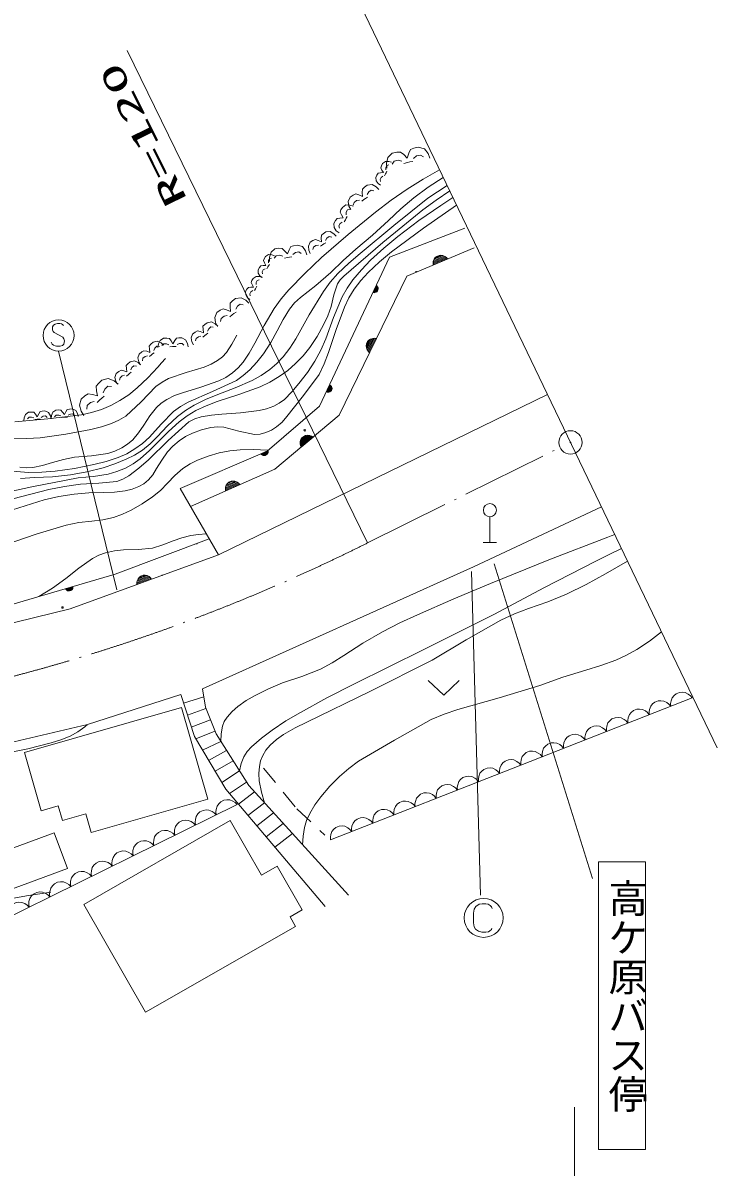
# Model space of a CAD drawing. Units: millimetres, scale not verified. Extents: x 66423 to 706423, y -2990 to 357010.
# Drawn here: x 255128 to 299482, y 221220 to 294304 of the extents above; entities that cross this region are included whole.
import ezdxf
from ezdxf.enums import TextEntityAlignment as Align

# ---------------------------------------------------------------- set-up
doc = ezdxf.new("R2010")
doc.units = ezdxf.units.MM
doc.header["$LTSCALE"] = 1000
doc.linetypes.add('USER1', pattern=[7.000001, 5.508197, -0.688525, 0.114754, -0.688525])
doc.linetypes.add('USER3', pattern=[2, 1.2, -0.8])
for name, color, linetype, lineweight in [('S-BGD', 1, 'Continuous', 13), ('S-BGD-HTXT', 6, 'Continuous', 13), ('S-BMK', 5, 'USER1', 13)]:
    doc.layers.add(name, color=color, linetype=linetype, lineweight=lineweight)
doc.styles.add('@ＭＳ ゴシック', font='')
doc.styles.add('ＭＳ ゴシック', font='')
doc.styles.get('@ＭＳ ゴシック').set_extended_font_data('@MS Gothic')
doc.styles.get('ＭＳ ゴシック').set_extended_font_data('MS Gothic')

# ---------------------------------------------------------------- blocks, each defined once
blk = doc.blocks.new('BUHIN83')
at = {"color": 1, "linetype": 'Continuous', "lineweight": 13}
for points in [[(-866, -66), (-851, 131), (-762, 343), (-572, 479), (-386, 493), (-237, 474), (-132, 356), (-15, 195), (76, 376), (165, 518), (303, 546), (476, 559), (705, 463), (821, 259), (866, 66)], [(-244, 112), (-379, 167), (-539, 155), (-640, 56)], [(176, 35), (58, 35), (-33, 28), (-175, 13)], [(621, 147), (518, 240), (362, 228), (228, 152)]]:
    blk.add_lwpolyline(points, dxfattribs=at)
blk = doc.blocks.new('BUHIN85')
at = {"color": 1, "linetype": 'Continuous', "lineweight": 13}
for points in [[(-735, -622), (-849, -435), (-907, -187), (-825, 58), (-667, 192), (-520, 272), (-349, 234), (-140, 165), (-176, 387), (-188, 572), (-83, 686), (64, 811), (332, 874), (569, 765), (735, 622)], [(135, 146), (30, 69), (-47, 4), (-166, -102)], [(461, 535), (309, 551), (177, 439), (106, 285)], [(-292, -58), (-448, -96), (-584, -211), (-611, -366)]]:
    blk.add_lwpolyline(points, dxfattribs=at)
blk = doc.blocks.new('BUHIN89')
at = {"color": 1, "linetype": 'Continuous', "lineweight": 13}
for points in [[(-396, -697), (-538, -583), (-655, -407), (-661, -191), (-576, -41), (-485, 63), (-340, 82), (-157, 89), (-249, 252), (-311, 393), (-262, 513), (-183, 652), (9, 778), (225, 761), (396, 697)], [(64, 153), (3, 63), (-38, -11), (-100, -128)], [(207, 551), (83, 520), (12, 394), (1, 253)], [(-211, -129), (-323, -204), (-396, -333), (-372, -461)]]:
    blk.add_lwpolyline(points, dxfattribs=at)
blk = doc.blocks.new('BUHIN97')
at = {"color": 1, "linetype": 'Continuous', "lineweight": 13}
blk.add_lwpolyline([(310, 645), (255, 705), (180, 740), (75, 760), (-80, 760), (-210, 725), (-320, 650), (-385, 540), (-390, 425), (-385, 350), (-345, 250), (-275, 195), (270, -120), (330, -210), (370, -335), (360, -455), (325, -550), (255, -640), (100, -685), (-130, -685), (-230, -670), (-325, -625), (-405, -550), (-475, -435)], dxfattribs=at)
blk.add_circle((0, 0), 995, dxfattribs=at)
blk = doc.blocks.new('BUHIN98')
at = {"color": 5, "linetype": 'Continuous', "lineweight": 13}
for radius in [746, 22.5]:
    blk.add_circle((0, 0), radius, dxfattribs=at)
blk = doc.blocks.new('BUHIN100')
at = {"color": 1, "linetype": 'Continuous', "lineweight": 13}
blk.add_lwpolyline([(-1000, 475), (0, -470), (1000, 475)], dxfattribs=at)
blk = doc.blocks.new('BUHIN105')
at = {"color": 1, "linetype": 'Continuous', "lineweight": 13}
blk.add_lwpolyline([(664, 327), (539, 456), (396, 546), (194, 628), (9, 636), (-172, 609), (-378, 507), (-510, 380), (-616, 229), (-674, 19), (-686, -148), (-664, -327)], dxfattribs=at)
blk = doc.blocks.new('BUHIN106')
at = {"color": 1, "linetype": 'Continuous', "lineweight": 13}
blk.add_lwpolyline([(675, 265), (564, 400), (431, 500), (241, 597), (61, 620), (-118, 608), (-327, 526), (-466, 413), (-583, 274), (-656, 74), (-682, -88), (-675, -265)], dxfattribs=at)
blk = doc.blocks.new('BUHIN107')
at = {"color": 1, "linetype": 'Continuous', "lineweight": 13}
blk.add_lwpolyline([(684, 268), (571, 406), (437, 507), (244, 605), (61, 628), (-119, 616), (-332, 533), (-472, 419), (-591, 278), (-665, 75), (-691, -90), (-684, -268)], dxfattribs=at)
blk = doc.blocks.new('BUHIN139')
at = {"color": 1, "linetype": 'Continuous', "lineweight": 13}
for p, q in [((128, 202), (-71, -229)), ((-38, -230), (151, 178)), ((172, 148), (-1, -225)), ((37, -218), (190, 112)), ((205, 72), (78, -203)), ((131, -163), (210, 6))]:
    blk.add_line(p, q, dxfattribs=at)
blk.add_lwpolyline([(105, 227), (149, 185), (181, 138), (210, 71), (215, 8), (207, -53), (174, -123), (133, -169), (82, -206), (12, -227), (-45, -234), (-105, -227)], close=True, dxfattribs=at)
blk = doc.blocks.new('BUHIN170')
at = {"color": 1, "linetype": 'Continuous', "lineweight": 13}
for p, q in [((0, 1644), (0, 0)), ((-425, 0), (419, 0))]:
    blk.add_line(p, q, dxfattribs=at)
blk.add_circle((0, 2062), 419, dxfattribs=at)

msp = doc.modelspace()

# ---------------------------------------------------------------- linework, layer by layer
at = {"layer": 'S-BGD'}
for p, q in [((278555, 279349), (283374, 281194)), ((283952, 279927), (279656, 278137)), ((274089, 269813), (278555, 279349)), ((282171, 279321), (281340, 278974)), ((281341, 278907), (282218, 279273)), ((281351, 279047), (282110, 279363)), ((282045, 279403), (281373, 279124)), ((281405, 279204), (281963, 279437)), ((281830, 279449), (281487, 279306)), ((279656, 278137), (275333, 269243)), ((277081, 273554), (277345, 274099)), ((277429, 274127), (277111, 273473)), ((277145, 273401), (277505, 274141)), ((277579, 274149), (277185, 273340)), ((277230, 273290), (277646, 274144)), ((257410, 273342), (261121, 258086)), ((277238, 274020), (277075, 273685)), ((267622, 260332), (288648, 270559)), ((270734, 266957), (274089, 269813)), ((275333, 269243), (271230, 265800)), ((273400, 267948), (272843, 267480)), ((272845, 267400), (273475, 267929)), ((272848, 267566), (273312, 267955)), ((273545, 267906), (272856, 267328)), ((272877, 267264), (273605, 267875)), ((273182, 267928), (272896, 267688)), ((270734, 266957), (265171, 264561)), ((270793, 266948), (270356, 266760)), ((270380, 266737), (270794, 266915)), ((270789, 266879), (270411, 266716)), ((270444, 266696), (270778, 266840)), ((270763, 266799), (270485, 266680)), ((270551, 266674), (270722, 266748)), ((271230, 265800), (265832, 263420)), ((268892, 264906), (268069, 264543)), ((268071, 264476), (268940, 264859)), ((268078, 264615), (268830, 264947)), ((268764, 264986), (268098, 264693)), ((268128, 264774), (268682, 265018)), ((268549, 265028), (268208, 264878)), ((265171, 264561), (267622, 260332)), ((283909, 259571), (292094, 263387)), ((261023, 259085), (267031, 261352)), ((267622, 260332), (258151, 256873)), ((266600, 251774), (283909, 259571)), ((285241, 259750), (291522, 239651)), ((251827, 256407), (261023, 259085)), ((262419, 258498), (263311, 258824)), ((263266, 258874), (262421, 258565)), ((262435, 258637), (263207, 258919)), ((263144, 258963), (262460, 258713)), ((262495, 258792), (263063, 259000)), ((262932, 259018), (262582, 258890)), ((283792, 259267), (284372, 238588)), ((258327, 258267), (257871, 258134)), ((257892, 258108), (258324, 258234)), ((258315, 258198), (257920, 258083)), ((257950, 258060), (258299, 258161)), ((258279, 258123), (257989, 258038)), ((258054, 258025), (258233, 258077)), ((258151, 256873), (249362, 254719)), ((259262, 249482), (265213, 251415)), ((265213, 251415), (266085, 248724)), ((266789, 250599), (266600, 251774)), ((265396, 250852), (266684, 251251)), ((286938, 246893), (297887, 251189)), ((255227, 247692), (265266, 250570)), ((265266, 250570), (266941, 244726)), ((265642, 250090), (266823, 250514)), ((267472, 248893), (266789, 250599)), ((254181, 248301), (259262, 249482)), ((265889, 249330), (267111, 249796)), ((266085, 248724), (268094, 245350)), ((266176, 248571), (267401, 249069)), ((269556, 245595), (267472, 248893)), ((266606, 247848), (267779, 248408)), ((266997, 247192), (268144, 247830)), ((255227, 247692), (256292, 243979)), ((267406, 246505), (268562, 247168)), ((267840, 245777), (268967, 246527)), ((274784, 242126), (286938, 246893)), ((268325, 245078), (269422, 245808)), ((275924, 238583), (269556, 245595)), ((268094, 245350), (274446, 237863)), ((268902, 244398), (269929, 245185)), ((250215, 235211), (268812, 244378)), ((257391, 244294), (256292, 243979)), ((257660, 243358), (257391, 244294)), ((266941, 244726), (259495, 242591)), ((269507, 243685), (270559, 244491)), ((259152, 243786), (257660, 243358)), ((259495, 242591), (259152, 243786)), ((270072, 243018), (271148, 243843)), ((268381, 243349), (259024, 238002)), ((270376, 239858), (268381, 243349)), ((270664, 242321), (271765, 243164)), ((253205, 241119), (257125, 242573)), ((257972, 240290), (257125, 242573)), ((271220, 241665), (272344, 242526)), ((294904, 240713), (291909, 240713)), ((291909, 240713), (291909, 222353)), ((294904, 222353), (294904, 240713)), ((254052, 238836), (257972, 240290)), ((271379, 240432), (270376, 239858)), ((272967, 237652), (271379, 240432)), ((259024, 238002), (262958, 231117)), ((272201, 237214), (272967, 237652)), ((272552, 236599), (272201, 237214)), ((262958, 231117), (272552, 236599)), ((291909, 222353), (294904, 222353))]:
    msp.add_line(p, q, dxfattribs=at)
at = {"layer": 'S-BGD', "linetype": 'USER3'}
for p, q in [((270499, 246710), (272639, 244094)), ((272639, 244094), (274422, 242430))]:
    msp.add_line(p, q, dxfattribs=at)
at = {"layer": 'S-BGD'}
for points in [[(278384, 285031), (278360, 285351), (278450, 285713), (278721, 285979), (279017, 286048), (279262, 286054), (279459, 285890), (279687, 285660), (279788, 285974), (279896, 286224), (280110, 286302), (280385, 286366), (280777, 286269), (281014, 285969), (281134, 285671)], [(280719, 285741), (280531, 285864), (280283, 285806), (280087, 285652)], [(277973, 283931), (277820, 284038), (277691, 284210), (277670, 284429), (277747, 284587), (277834, 284699), (277979, 284728), (278166, 284746), (278062, 284906), (277989, 285046), (278031, 285171), (278103, 285318), (278290, 285458), (278511, 285455), (278689, 285400)], [(278506, 285240), (278382, 285200), (278318, 285068), (278315, 284923)], [(279340, 285471), (279109, 285526), (278855, 285467), (278717, 285282)], [(280033, 285451), (279844, 285421), (279700, 285388), (279474, 285328)], [(254233, 265699), (255492, 265594), (256340, 265600), (257183, 265667), (258426, 265850), (259659, 266092), (260447, 266287), (261226, 266542), (261763, 266785), (262282, 267088), (262761, 267437), (263211, 267840), (263959, 268680), (264745, 269473), (265202, 269802), (265697, 270084), (267253, 270753), (268770, 271471), (269211, 271776), (269626, 272138), (270083, 272633), (270499, 273172), (270962, 273879), (271381, 274631), (271751, 275350), (272167, 276027), (272486, 276414), (272857, 276768), (273851, 277538), (274812, 278360), (275587, 279124), (276402, 279842), (277464, 280736), (278486, 281675), (279276, 282424), (280111, 283134), (281029, 283806), (281980, 284437)], [(254926, 265936), (255343, 265893), (255766, 265912), (256391, 266032), (257029, 266218), (257724, 266425), (258430, 266573), (259503, 266658), (260564, 266803), (261013, 266949), (261451, 267157), (261814, 267393), (262146, 267681), (262516, 268116), (262849, 268602), (263238, 269197), (263668, 269741), (263968, 270019), (264318, 270259), (264805, 270497), (265324, 270682), (266495, 271029), (267650, 271434), (268099, 271663), (268522, 271948), (268878, 272264), (269192, 272623), (269595, 273212), (269954, 273844), (270539, 274972), (271177, 276068), (271619, 276681), (272111, 277260), (273138, 278306), (274211, 279313), (275911, 280785), (277657, 282218), (278648, 282976), (279673, 283684), (280700, 284318), (281748, 284920)], [(278124, 284521), (278015, 284438), (277949, 284302), (277981, 284173)], [(278386, 284825), (278330, 284730), (278293, 284653), (278237, 284530)], [(252730, 264035), (255699, 264666), (258670, 265237), (259631, 265330), (260585, 265485), (261137, 265648), (261678, 265873), (262172, 266143), (262630, 266463), (263227, 266986), (263795, 267563), (264428, 268211), (265104, 268814), (265626, 269199), (266187, 269536), (266840, 269849), (267532, 270112), (268924, 270562), (270281, 271063), (270910, 271361), (271512, 271714), (272047, 272101), (272554, 272542), (273026, 273032), (273457, 273569), (273924, 274276), (274340, 275015), (274610, 275591), (274825, 276195), (275000, 276931), (275228, 277629), (275401, 277899), (275626, 278137), (278129, 280275), (280674, 282371), (281522, 282990), (282396, 283573)], [(254973, 265205), (255879, 265266), (257026, 265320), (258165, 265434), (259212, 265634), (260248, 265894), (260998, 266133), (261728, 266429), (262265, 266696), (262778, 267019), (263265, 267425), (263722, 267884), (264338, 268542), (265002, 269162), (265516, 269545), (266063, 269878), (266801, 270248), (267573, 270568), (268685, 270991), (269779, 271471), (270351, 271789), (270897, 272162), (271351, 272548), (271761, 272976), (272186, 273526), (272573, 274126), (273426, 275661), (274324, 277156), (274761, 277743), (275251, 278298), (275946, 278951), (276687, 279566), (278835, 281364), (281008, 283105), (281611, 283512), (282232, 283912)], [(276071, 282376), (275959, 282601), (275917, 282891), (276035, 283165), (276229, 283302), (276405, 283380), (276598, 283319), (276831, 283219), (276811, 283477), (276816, 283691), (276948, 283811), (277129, 283939), (277442, 283985), (277703, 283837), (277879, 283656)], [(277557, 283584), (277384, 283618), (277221, 283503), (277124, 283332)], [(254492, 263910), (256782, 264498), (257788, 264701), (258816, 264847), (259987, 264905), (261131, 265022), (261516, 265168), (261892, 265375), (262536, 265858), (263145, 266390), (264411, 267624), (265732, 268828), (266111, 269009), (266527, 269141), (267176, 269258), (267840, 269317), (269035, 269398), (270225, 269539), (270698, 269646), (271158, 269813), (271511, 270008), (271841, 270259), (272316, 270737), (272761, 271270), (273304, 271968), (273790, 272689), (274161, 273392), (274479, 274125), (274978, 275480), (275533, 276814), (275846, 277367), (276218, 277899), (276755, 278537), (277345, 279145), (278193, 279925), (279085, 280664), (280433, 281675), (281823, 282644), (282204, 282900), (282593, 283161)], [(276635, 282979), (276451, 282950), (276284, 282832), (276238, 282657)], [(277144, 283170), (277016, 283092), (276921, 283025), (276775, 282915)], [(254458, 263205), (256491, 263838), (257434, 264047), (258401, 264199), (259351, 264285), (260309, 264311), (260987, 264327), (261670, 264405), (262105, 264513), (262533, 264684), (262855, 264871), (263146, 265112), (263429, 265447), (263674, 265833), (263995, 266383), (264365, 266899), (264715, 267269), (265112, 267602), (265527, 267876), (265973, 268099), (266541, 268301), (267143, 268450), (267553, 268500), (267960, 268489), (268935, 268221), (269919, 268014), (270280, 268044), (270645, 268136), (271009, 268292), (271337, 268497), (271684, 268804), (272002, 269166), (273067, 270508), (274049, 271843), (274376, 272523), (274654, 273243), (275135, 274712), (275672, 276157), (275962, 276743), (276304, 277299), (276721, 277846), (277196, 278367), (277917, 279044), (278675, 279672), (280733, 281184), (282836, 282655)], [(275329, 280899), (275154, 281030), (275009, 281238), (274994, 281496), (275091, 281679), (275198, 281807), (275370, 281835), (275590, 281848), (275475, 282040), (275395, 282208), (275451, 282353), (275541, 282522), (275767, 282679), (276026, 282666), (276233, 282594)], [(276011, 282413), (275864, 282372), (275782, 282219), (275774, 282050)], [(275531, 281585), (275400, 281492), (275316, 281335), (275349, 281182)], [(275852, 281932), (275783, 281822), (275735, 281733), (275665, 281591)], [(273490, 279581), (273397, 279786), (273368, 280046), (273482, 280288), (273660, 280406), (273820, 280469), (273990, 280409), (274196, 280313), (274186, 280545), (274197, 280736), (274319, 280840), (274484, 280949), (274767, 280981), (274996, 280840), (275148, 280673)], [(274857, 280618), (274703, 280653), (274554, 280555), (274462, 280405)], [(270893, 279072), (270888, 279347), (270981, 279650), (271225, 279864), (271480, 279909), (271689, 279902), (271850, 279753), (272033, 279547), (272134, 279809), (272238, 280016), (272424, 280073), (272661, 280115), (272991, 280013), (273178, 279746), (273266, 279487)], [(274013, 280104), (273848, 280084), (273695, 279983), (273649, 279827)], [(274475, 280259), (274358, 280194), (274271, 280137), (274137, 280042)], [(271728, 279402), (271534, 279460), (271315, 279421), (271188, 279271)], [(272317, 279352), (272155, 279336), (272031, 279314), (271836, 279274)], [(272916, 279566), (272761, 279680), (272548, 279643), (272374, 279520)], [(267570, 274917), (267439, 275167), (267385, 275490), (267511, 275799), (267725, 275958), (267921, 276049), (268138, 275986), (268401, 275880), (268373, 276168), (268373, 276407), (268518, 276545), (268718, 276693), (269068, 276752), (269364, 276592), (269565, 276394)], [(269205, 276305), (269011, 276339), (268831, 276206), (268727, 276013)], [(268187, 275605), (267982, 275570), (267798, 275433), (267751, 275236)], [(268753, 275832), (268611, 275742), (268507, 275664), (268346, 275538)], [(266030, 273730), (265922, 273925), (265873, 274179), (265966, 274426), (266132, 274555), (266284, 274631), (266457, 274585), (266667, 274507), (266639, 274733), (266634, 274923), (266746, 275034), (266900, 275155), (267176, 275208), (267412, 275088), (267575, 274936)], [(267293, 274859), (267139, 274881), (267000, 274773), (266921, 274618)], [(268798, 274365), (268483, 273784), (268127, 273252), (267872, 272972), (267571, 272732), (267162, 272503), (266714, 272322), (265556, 271984), (264442, 271594), (264024, 271362), (263626, 271071), (262684, 270105), (261710, 269194), (261268, 268927), (260794, 268712), (260150, 268497), (259480, 268338), (257864, 268036), (256238, 267793), (255382, 267759), (254513, 267784)], [(263759, 273580), (263788, 273796), (263899, 274024), (264117, 274163), (264324, 274167), (264488, 274137), (264596, 274000), (264715, 273815), (264827, 274009), (264934, 274160), (265088, 274182), (265280, 274186), (265527, 274066), (265642, 273833), (265680, 273617)], [(266504, 274286), (266343, 274254), (266200, 274142), (266166, 273986)], [(266946, 274476), (266835, 274402), (266754, 274339), (266630, 274236)], [(264457, 273737), (264312, 273807), (264134, 273803), (264016, 273700)], [(264916, 273626), (264786, 273633), (264685, 273631), (264527, 273623)], [(265414, 273723), (265306, 273831), (265133, 273828), (264981, 273753)], [(254614, 268812), (256732, 269009), (258863, 269268), (259515, 269409), (260153, 269610), (260753, 269866), (261329, 270177), (261898, 270556), (262435, 270986), (263107, 271624), (263745, 272314), (263991, 272593), (264234, 272873)], [(259029, 269230), (258843, 269511), (258740, 269888), (258851, 270270), (259086, 270485), (259307, 270616), (259571, 270568), (259897, 270474), (259829, 270813), (259800, 271097), (259954, 271278), (260173, 271478), (260581, 271591), (260951, 271438), (261214, 271227)], [(260321, 270461), (260163, 270337), (260049, 270232), (259873, 270062)], [(260799, 271078), (260564, 271094), (260367, 270914), (260267, 270672)], [(259677, 270123), (259438, 270055), (259236, 269871), (259205, 269631)], [(254065, 260997), (255971, 261643), (257889, 262230), (258702, 262383), (259538, 262479), (260232, 262568), (260913, 262716), (261485, 262916), (262048, 263177), (262745, 263576), (263416, 264031), (263910, 264438), (264372, 264896), (264839, 265388), (265353, 265840), (265806, 266132), (266294, 266373), (266973, 266633), (267666, 266833), (268340, 266967), (269020, 267042), (269873, 267060), (270730, 267018), (270760, 267016), (270800, 267013)], [(256138, 257662), (257020, 258209), (257874, 258809), (258710, 259482), (259571, 260097), (259974, 260304), (260410, 260459), (260977, 260582), (261560, 260646), (262489, 260674), (263407, 260762), (264069, 260962), (264730, 261225), (265277, 261417), (265849, 261553), (266342, 261628), (266842, 261678)], [(267779, 248408), (267798, 248897), (267878, 249375), (267995, 249674), (268169, 249951), (268489, 250314), (268859, 250642), (269390, 251017), (269963, 251347), (270827, 251772), (271720, 252144), (272946, 252559), (274152, 253031), (274897, 253433), (275625, 253894), (276847, 254680), (278104, 255417), (279207, 255977), (280348, 256487), (282665, 257525), (285000, 258506), (288737, 260013), (292499, 261465), (292716, 261542), (292942, 261621)], [(268967, 246527), (269082, 246995), (269252, 247435), (269461, 247757), (269729, 248056), (270382, 248623), (271062, 249135), (271938, 249718), (272862, 250262), (274547, 251191), (276273, 252073), (280745, 254276), (285213, 256510), (288454, 258242), (291731, 259925), (292545, 260327), (293370, 260730)], [(270559, 244491), (270368, 245179), (270233, 245884), (270204, 246351), (270235, 246816), (270315, 247176), (270451, 247515), (270660, 247851), (270929, 248166), (271334, 248529), (271779, 248846), (272516, 249270), (273275, 249638), (277289, 251592), (281276, 253601), (283455, 254902), (285665, 256152), (286536, 256549), (287441, 256895), (288667, 257332), (289867, 257823), (291121, 258436), (292359, 259108), (293062, 259510), (293760, 259920)], [(272998, 241806), (273026, 242362), (273113, 242904), (273257, 243364), (273462, 243816), (273783, 244353), (274166, 244872), (274747, 245545), (275363, 246168), (275947, 246680), (276569, 247144), (278877, 248500), (281212, 249802), (282048, 250156), (282918, 250457), (285552, 251193), (288166, 251986), (289621, 252507), (291095, 252971), (292052, 253252), (293002, 253595), (293692, 253914), (294362, 254290), (295156, 254822), (295926, 255412)], [(253957, 247630), (255441, 247938), (256932, 248310), (257556, 248501), (258152, 248746), (258630, 249019), (259079, 249344), (259156, 249407), (259241, 249477)], [(253003, 238123), (255479, 238568), (256201, 238672), (256923, 238771)], [(285115, 237732), (285065, 237851), (284977, 237938), (284859, 238007), (284715, 238044), (284471, 238044), (284277, 238007), (284077, 237869), (283959, 237694), (283909, 237444), (283909, 236832), (283959, 236569), (284052, 236413), (284234, 236282), (284459, 236232), (284696, 236232), (284877, 236251), (284971, 236307), (285059, 236388), (285096, 236476)]]:
    msp.add_lwpolyline(points, dxfattribs=at)
for points in [[(281342, 278840), (281335, 278961), (281351, 279074), (281398, 279213), (281477, 279310), (281571, 279390), (281714, 279450), (281837, 279460), (281961, 279447), (282094, 279383), (282187, 279316), (282265, 279224)], [(277276, 273240), (277190, 273326), (277127, 273421), (277071, 273557), (277065, 273682), (277083, 273804), (277150, 273943), (277236, 274032), (277338, 274105), (277479, 274145), (277593, 274156), (277713, 274140)], [(272898, 267200), (272855, 267314), (272836, 267426), (272840, 267573), (272886, 267689), (272952, 267793), (273070, 267893), (273185, 267940), (273307, 267965), (273453, 267943), (273561, 267907), (273664, 267843)], [(270792, 266982), (270796, 266921), (270789, 266865), (270766, 266795), (270727, 266746), (270681, 266705), (270610, 266675), (270548, 266669), (270486, 266675), (270419, 266706), (270373, 266739), (270333, 266784)], [(268073, 264408), (268064, 264530), (268077, 264642), (268122, 264782), (268198, 264882), (268291, 264963), (268432, 265026), (268555, 265039), (268680, 265028), (268814, 264967), (268908, 264902), (268988, 264812)], [(262417, 258431), (262415, 258553), (262436, 258664), (262489, 258801), (262572, 258895), (262670, 258970), (262815, 259024), (262938, 259029), (263062, 259010), (263192, 258940), (263282, 258869), (263356, 258774)], [(258330, 258301), (258327, 258240), (258313, 258185), (258282, 258119), (258237, 258074), (258186, 258040), (258112, 258018), (258050, 258020), (257989, 258033), (257927, 258072), (257884, 258111), (257850, 258161)]]:
    msp.add_lwpolyline(points, close=True, dxfattribs=at)
for centre, radius in [((273134, 268280), 49.8), ((257657, 256965), 49.8), ((284565, 237138), 1244)]:
    msp.add_circle(centre, radius, dxfattribs=at)
for centre, start, end in [((280270, 278382), 34.19593, 191.04366), ((266209, 261072), 235.54203, 345.80711), ((264054, 258985), 76.57011, 143.56148)]:
    msp.add_arc(centre, 49.8, start, end, dxfattribs=at)
at = {"layer": 'S-BGD-HTXT'}
for p, q in [((299482, 248010), (268475, 312547)), ((261796, 292544), (277145, 261087)), ((290369, 225053), (290369, 211798))]:
    msp.add_line(p, q, dxfattribs=at)
at = {"layer": 'S-BMK'}
msp.add_line((277145, 261087), (289440, 267178), dxfattribs=at)
msp.add_arc((225045, 365186), 116409, 269.99364, 296.58716, dxfattribs=at)

# ---------------------------------------------------------------- block references
at = {"layer": 'S-BGD'}
for name, p in [('BUHIN89', (270812, 278729)), ('BUHIN89', (270021, 277336)), ('BUHIN139', (277609, 277305)), ('BUHIN97', (257411, 274341)), ('BUHIN85', (263386, 273094)), ('BUHIN85', (261917, 271851)), ('BUHIN139', (274664, 270941)), ('BUHIN83', (256065, 268956)), ('BUHIN83', (257798, 269088)), ('BUHIN170', (284966, 261121)), ('BUHIN100', (282012, 251830)), ('BUHIN107', (297202, 250920)), ('BUHIN107', (295834, 250383)), ('BUHIN107', (294465, 249846)), ('BUHIN107', (291728, 248772)), ('BUHIN107', (293097, 249309)), ('BUHIN107', (290359, 248235)), ('BUHIN107', (287622, 247161)), ('BUHIN107', (288991, 247698)), ('BUHIN106', (286263, 246628)), ('BUHIN106', (284912, 246098)), ('BUHIN106', (282211, 245039)), ('BUHIN106', (283562, 245569)), ('BUHIN106', (280861, 244509)), ('BUHIN105', (268148, 244051)), ('BUHIN106', (279511, 243980)), ('BUHIN105', (265491, 242741)), ('BUHIN105', (266820, 243396)), ('BUHIN106', (276810, 242920)), ('BUHIN106', (278160, 243450)), ('BUHIN105', (264163, 242086)), ('BUHIN106', (275459, 242391)), ('BUHIN105', (262834, 241432)), ('BUHIN105', (261506, 240777)), ('BUHIN105', (260178, 240122)), ('BUHIN105', (258849, 239467)), ('BUHIN105', (257521, 238812)), ('BUHIN105', (256193, 238157)), ('BUHIN105', (254864, 237503))]:
    msp.add_blockref(name, p, dxfattribs=at)
at = {"layer": 'S-BMK'}
msp.add_blockref('BUHIN98', (290112, 267511), dxfattribs=at)

# ---------------------------------------------------------------- texts
at = {"layer": 'S-BGD', "style": '@ＭＳ ゴシック'}
msp.add_text('高ケ原バス停', height=1833, rotation=270, dxfattribs=at).set_placement((292295, 239651), align=Align.BOTTOM_LEFT)
at = {"layer": 'S-BGD-HTXT', "style": 'ＭＳ ゴシック', "width": 2}
msp.add_text('R=120', height=1466, rotation=116.4, dxfattribs=at).set_placement((266051, 283198), align=Align.BOTTOM_LEFT)

doc.saveas('drawing.dxf')
